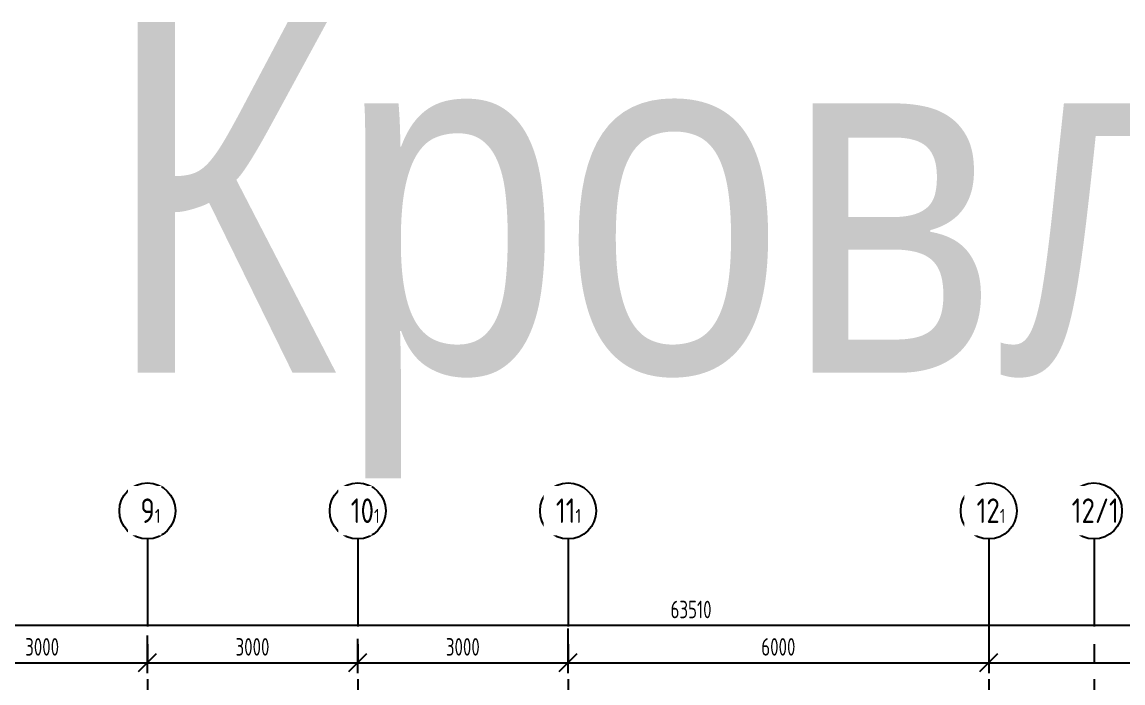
# Model space of a CAD drawing. Header units: millimetres. Extents: x -9318 to 9016603, y 0 to 838141.
# Drawn here: x 79615 to 95317, y 828717 to 838141 of the extents above; entities that cross this region are included whole.
import ezdxf

# ---------------------------------------------------------------- set-up
doc = ezdxf.new("R2010")
doc.units = ezdxf.units.MM
doc.linetypes.add('CENTER', pattern=[2, 1.25, -0.25, 0.25, -0.25])
doc.layers.get('Defpoints').update_dxf_attribs({"color": 8})
doc.layers.add('АР_Оси размеры', color=164, linetype='Continuous', lineweight=9)
doc.styles.add('Arial', font='ARIALN.TTF')
doc.styles.add('ГОСТ 2.304', font='isocpeur.ttf', dxfattribs={"width": 0.7})
doc.dimstyles.new('СПДС', dxfattribs={"dimscale": 100, "dimtxt": 2.5, "dimasz": 2.5, "dimexe": 1.5, "dimexo": 0, "dimgap": 1, "dimtad": 1, "dimdec": 0, "dimrnd": 1, "dimtxsty": 'ГОСТ 2.304', "dimblk": 'OBLIQUE', "dimcen": 2.5, "dimdle": 1.5, "dimadec": 0, "dimazin": 2, "dimtfac": 0.75, "dimtdec": 0, "dimtmove": 1, "dimatfit": 3, "dimfxl": 1, "dimtolj": 1, "dimarcsym": 1})

# ---------------------------------------------------------------- blocks, each defined once
blk = doc.blocks.new('_Oblique')
at = {"color": 8, "linetype": 'ByBlock', "lineweight": -2}
blk.add_line((-0.5, -0.5), (0.5, 0.5), dxfattribs=at)
blk = doc.blocks.new('*D86')
at = {"layer": 'Defpoints', "color": 0, "ltscale": 100, "transparency": 16777216}
for p in [(24125, 321), (21125, 309), (24125, -67)]:
    blk.add_point(p, dxfattribs=at)
at = {"layer": 'АР_Оси размеры', "color": 0, "lineweight": -2, "ltscale": 100, "transparency": 16777216}
for p, q in [((24125, 321), (24125, -217)), ((21125, 309), (21125, -217)), ((20975, -67), (24275, -67))]:
    blk.add_line(p, q, dxfattribs=at)
at = {"layer": 'АР_Оси размеры', "color": 0, "lineweight": -2, "ltscale": 100, "transparency": 16777216, "xscale": 250, "yscale": 250, "zscale": 250, "rotation": 180}
blk.add_blockref('_Oblique', (21125, -67), dxfattribs=at)
at = {"layer": 'АР_Оси размеры', "color": 0, "lineweight": -2, "ltscale": 100, "transparency": 16777216, "xscale": 250, "yscale": 250, "zscale": 250}
blk.add_blockref('_Oblique', (24125, -67), dxfattribs=at)
at = {"layer": 'АР_Оси размеры', "color": 0, "ltscale": 100, "transparency": 16777216, "insert": (22625, 158), "char_height": 250, "attachment_point": 5, "style": 'ГОСТ 2.304'}
blk.add_mtext('\\A1;3000', dxfattribs=at)
blk = doc.blocks.new('*D87')
at = {"layer": 'Defpoints', "color": 0, "ltscale": 100, "transparency": 16777216}
for p in [(24125, 321), (27125, 274), (27125, -67)]:
    blk.add_point(p, dxfattribs=at)
at = {"layer": 'АР_Оси размеры', "color": 0, "lineweight": -2, "ltscale": 100, "transparency": 16777216}
for p, q in [((24125, 321), (24125, -217)), ((27125, 274), (27125, -217)), ((23975, -67), (27275, -67))]:
    blk.add_line(p, q, dxfattribs=at)
at = {"layer": 'АР_Оси размеры', "color": 0, "lineweight": -2, "ltscale": 100, "transparency": 16777216, "xscale": 250, "yscale": 250, "zscale": 250, "rotation": 180}
blk.add_blockref('_Oblique', (24125, -67), dxfattribs=at)
at = {"layer": 'АР_Оси размеры', "color": 0, "lineweight": -2, "ltscale": 100, "transparency": 16777216, "xscale": 250, "yscale": 250, "zscale": 250}
blk.add_blockref('_Oblique', (27125, -67), dxfattribs=at)
at = {"layer": 'АР_Оси размеры', "color": 0, "ltscale": 100, "transparency": 16777216, "insert": (25625, 158), "char_height": 250, "attachment_point": 5, "style": 'ГОСТ 2.304'}
blk.add_mtext('\\A1;3000', dxfattribs=at)
blk = doc.blocks.new('*D88')
at = {"layer": 'Defpoints', "color": 0, "ltscale": 100, "transparency": 16777216}
for p in [(27125, 274), (30125, 274), (30125, -67)]:
    blk.add_point(p, dxfattribs=at)
at = {"layer": 'АР_Оси размеры', "color": 0, "lineweight": -2, "ltscale": 100, "transparency": 16777216}
for p, q in [((27125, 274), (27125, -217)), ((30125, 274), (30125, -217)), ((26975, -67), (30275, -67))]:
    blk.add_line(p, q, dxfattribs=at)
at = {"layer": 'АР_Оси размеры', "color": 0, "lineweight": -2, "ltscale": 100, "transparency": 16777216, "xscale": 250, "yscale": 250, "zscale": 250, "rotation": 180}
blk.add_blockref('_Oblique', (27125, -67), dxfattribs=at)
at = {"layer": 'АР_Оси размеры', "color": 0, "lineweight": -2, "ltscale": 100, "transparency": 16777216, "xscale": 250, "yscale": 250, "zscale": 250}
blk.add_blockref('_Oblique', (30125, -67), dxfattribs=at)
at = {"layer": 'АР_Оси размеры', "color": 0, "ltscale": 100, "transparency": 16777216, "insert": (28625, 158), "char_height": 250, "attachment_point": 5, "style": 'ГОСТ 2.304'}
blk.add_mtext('\\A1;3000', dxfattribs=at)
blk = doc.blocks.new('*D89')
at = {"layer": 'Defpoints', "color": 0, "ltscale": 100, "transparency": 16777216}
for p in [(36125, 482), (30125, 422), (36125, -67)]:
    blk.add_point(p, dxfattribs=at)
at = {"layer": 'АР_Оси размеры', "color": 0, "lineweight": -2, "ltscale": 100, "transparency": 16777216}
for p, q in [((36125, 482), (36125, -217)), ((30125, 422), (30125, -217)), ((29975, -67), (36275, -67))]:
    blk.add_line(p, q, dxfattribs=at)
at = {"layer": 'АР_Оси размеры', "color": 0, "lineweight": -2, "ltscale": 100, "transparency": 16777216, "xscale": 250, "yscale": 250, "zscale": 250, "rotation": 180}
blk.add_blockref('_Oblique', (30125, -67), dxfattribs=at)
at = {"layer": 'АР_Оси размеры', "color": 0, "lineweight": -2, "ltscale": 100, "transparency": 16777216, "xscale": 250, "yscale": 250, "zscale": 250}
blk.add_blockref('_Oblique', (36125, -67), dxfattribs=at)
at = {"layer": 'АР_Оси размеры', "color": 0, "ltscale": 100, "transparency": 16777216, "insert": (33125, 158), "char_height": 250, "attachment_point": 5, "style": 'ГОСТ 2.304'}
blk.add_mtext('\\A1;6000', dxfattribs=at)
blk = doc.blocks.new('*D90')
at = {"layer": 'Defpoints', "color": 0, "ltscale": 100, "transparency": 16777216}
for p in [(36125, 394), (42125, 468), (42125, -67)]:
    blk.add_point(p, dxfattribs=at)
at = {"layer": 'АР_Оси размеры', "color": 0, "lineweight": -2, "ltscale": 100, "transparency": 16777216}
for p, q in [((36125, 394), (36125, -217)), ((42125, 468), (42125, -217)), ((35975, -67), (42275, -67))]:
    blk.add_line(p, q, dxfattribs=at)
at = {"layer": 'АР_Оси размеры', "color": 0, "lineweight": -2, "ltscale": 100, "transparency": 16777216, "xscale": 250, "yscale": 250, "zscale": 250, "rotation": 180}
blk.add_blockref('_Oblique', (36125, -67), dxfattribs=at)
at = {"layer": 'АР_Оси размеры', "color": 0, "lineweight": -2, "ltscale": 100, "transparency": 16777216, "xscale": 250, "yscale": 250, "zscale": 250}
blk.add_blockref('_Oblique', (42125, -67), dxfattribs=at)
at = {"layer": 'АР_Оси размеры', "color": 0, "ltscale": 100, "transparency": 16777216, "insert": (39125, 158), "char_height": 250, "attachment_point": 5, "style": 'ГОСТ 2.304'}
blk.add_mtext('\\A1;6000', dxfattribs=at)
blk = doc.blocks.new('*D96')
at = {"layer": 'Defpoints', "color": 0, "ltscale": 100, "transparency": 16777216}
for p in [(125, 466), (63635, 466), (63635, 466)]:
    blk.add_point(p, dxfattribs=at)
at = {"layer": 'АР_Оси размеры', "color": 0, "lineweight": -2, "ltscale": 100, "transparency": 16777216}
for p, q in [((125, 466), (125, 616)), ((63635, 466), (63635, 616)), ((-25, 466), (63785, 466))]:
    blk.add_line(p, q, dxfattribs=at)
at = {"layer": 'АР_Оси размеры', "color": 0, "lineweight": -2, "ltscale": 100, "transparency": 16777216, "xscale": 250, "yscale": 250, "zscale": 250, "rotation": 180}
blk.add_blockref('_Oblique', (125, 466), dxfattribs=at)
at = {"layer": 'АР_Оси размеры', "color": 0, "lineweight": -2, "ltscale": 100, "transparency": 16777216, "xscale": 250, "yscale": 250, "zscale": 250}
blk.add_blockref('_Oblique', (63635, 466), dxfattribs=at)
at = {"layer": 'АР_Оси размеры', "color": 0, "ltscale": 100, "transparency": 16777216, "insert": (31880, 691), "char_height": 250, "attachment_point": 5, "style": 'ГОСТ 2.304'}
blk.add_mtext('\\A1;63510', dxfattribs=at)
blk = doc.blocks.new('A$C2a493afe')
at = {"layer": 'АР_Оси размеры', "color": 8, "ltscale": 100}
for base, p1, p2, picture, middle in [((63635, 466.4), (125, 466.4), (63635, 466.4), '*D96', (31880, 691.4)), ((36125, -67.3), (30125, 422.1), (36125, 481.8), '*D89', (33125, 157.7)), ((24125, -67.3), (21125, 309), (24125, 320.6), '*D86', (22625, 157.7)), ((27125, -67.3), (24125, 320.6), (27125, 274.3), '*D87', (25625, 157.7)), ((30125, -67.3), (27125, 274.3), (30125, 274.4), '*D88', (28625, 157.7)), ((42125, -67.3), (36125, 393.9), (42125, 468.4), '*D90', (39125, 157.7))]:
    dim = blk.add_linear_dim(base=base, p1=p1, p2=p2, dimstyle='СПДС', override={"dimclrd": 8, "dimclre": 8, "dimclrt": 8}, dxfattribs=at)
    dim.commit()
    dim.dimension.update_dxf_attribs({"geometry": picture, "text_midpoint": middle})

msp = doc.modelspace()

# ---------------------------------------------------------------- linework, layer by layer
at = {"linetype": 'CENTER', "ltscale": 1000}
for p, q in [((81403.29, 830770.42), (81403.29, 776151.4)), ((84403.29, 830770.42), (84403.29, 776151.4)), ((87403.29, 830770.42), (87403.29, 776151.4)), ((93403.29, 830770.42), (93403.29, 776151.4)), ((94908.29, 830770.42), (94908.29, 823096.15))]:
    msp.add_line(p, q, dxfattribs=at)
at = {"ltscale": 0.5}
for centre in [(81403.29, 831170.42), (84403.29, 831170.42), (87403.29, 831170.42), (93403.29, 831170.42), (94903.29, 831170.42)]:
    msp.add_circle(centre, 400, dxfattribs=at)

# ---------------------------------------------------------------- block references
at = {"ltscale": 100}
msp.add_blockref('A$C2a493afe', (57277.03, 829073.06), dxfattribs=at)

# ---------------------------------------------------------------- texts
at = {"style": 'Arial'}
msp.add_text('Кровля', height=5000, dxfattribs=at).set_placement((80796.21, 833140.68))

# ---------------------------------------------------------------- next in the draw order: texts
at = {"char_height": 350, "width": 123.8671, "attachment_point": 1, "line_spacing_factor": 1.149209, "style": 'ГОСТ 2.304', "bg_fill": 2}
for s, insert in [('{\\W0.8;9\\H0.57143x;1}', (81303.47, 831348.2)), ('{\\W0.8;10\\H0.57143x;1}', (84303.47, 831348.2)), ('{\\W0.8;11\\H0.57143x;1}', (87229.19, 831348.2)), ('{\\W0.8;12\\H0.57143x;1}', (93229.19, 831348.2)), ('{\\W0.8;12/1}', (94585.58, 831348.2))]:
    msp.add_mtext(s, dxfattribs=dict(at, insert=insert))

doc.saveas('drawing.dxf')
